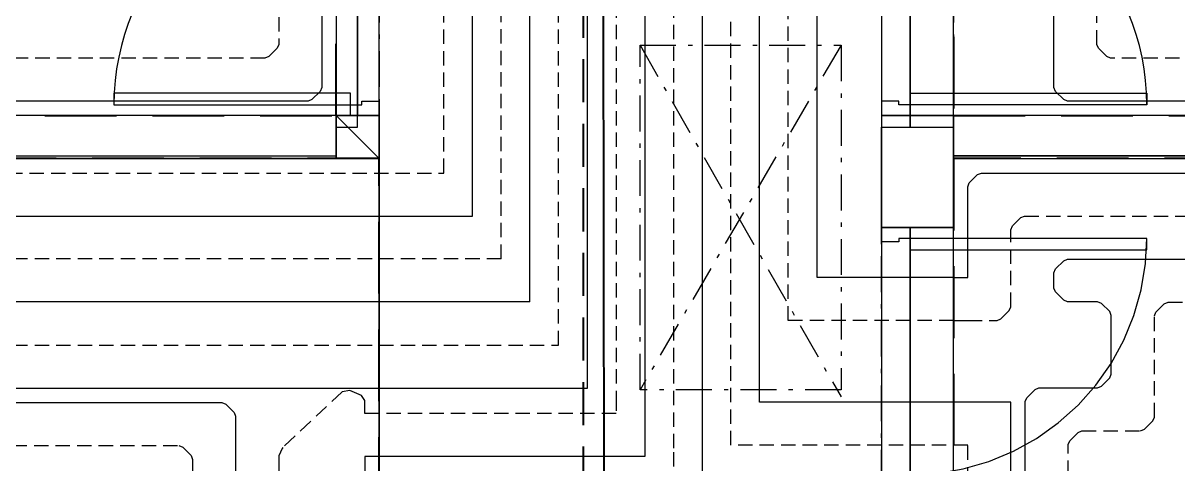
# Model space of a CAD drawing. Header units: millimetres. Extents: x 1046 to 74297, y 6145 to 54562.
# Drawn here: x 14157 to 18179, y 13205 to 14742 of the extents above; entities that cross this region are included whole.
import ezdxf

# ---------------------------------------------------------------- set-up
doc = ezdxf.new("R2010")
doc.units = ezdxf.units.MM
doc.linetypes.add('BODKO__IARKOVAN___M', pattern=[225, 125, -42.5, 15, -42.5])
doc.linetypes.add('DASH', pattern=[75, 50, -25])
for name, color, linetype in [('DXF_LAYER', 1, 'Continuous'), ('ODVODN__POTRUBIE___PODL__VYK_', 7, 'Continuous'), ('OKRAJOV__DILAT_CIA_PDL', 2, 'Continuous'), ('PODLAHOVKA', 7, 'Continuous'), ('PR_VODN__POTRUBIE', 7, 'Continuous'), ('PR_VODN__POTRUBIE___PODL__VYK_', 7, 'Continuous'), ('Z_NA_PRECHODOV_CH_POTRUB_', 7, 'Continuous')]:
    doc.layers.add(name, color=color, linetype=linetype)
doc.layers.add('vyk-privod-45', color=240, linetype='Continuous', lineweight=40)
doc.layers.add('vyk-vratka_35°C', color=132, linetype='DASH', lineweight=40)

msp = doc.modelspace()

# ---------------------------------------------------------------- linework, layer by layer
at = {"layer": 'DXF_LAYER', "color": 252, "linetype": 'Continuous'}
for p, q in [((15246.9, 15319.1), (15246.9, 14419.1)), ((15321.9, 15319.1), (15321.9, 14419.1)), ((15396.9, 14419.1), (15396.9, 15319.1)), ((17146.9, 15319.1), (17146.9, 14419.1)), ((17396.9, 14419.1), (17396.9, 15319.1)), ((15321.9, 14379.1), (15321.9, 15280.8)), ((17246.9, 15279.1), (17246.9, 14379.1)), ((17246.9, 14379.1), (17246.9, 15279.1)), ((15296.9, 14497.1), (14472.9, 14497.1)), ((14472.9, 14497.1), (14472.9, 14457.1)), ((15296.9, 14457.1), (15296.9, 14497.1)), ((17246.9, 14457.1), (17246.9, 14497.1)), ((17246.9, 14497.1), (18070.9, 14497.1)), ((18070.9, 14497.1), (18070.9, 14457.1)), ((14472.9, 14457.1), (15296.9, 14457.1)), ((15296.9, 14419.1), (15296.9, 14457.1)), ((15296.9, 14457.1), (15336.9, 14457.1)), ((15336.9, 14457.1), (15336.9, 14469.1)), ((15336.9, 14469.1), (15396.9, 14469.1)), ((15396.9, 14469.1), (15396.9, 14419.1)), ((17206.9, 14469.1), (17146.9, 14469.1)), ((17146.9, 14469.1), (17146.9, 14419.1)), ((17206.9, 14457.1), (17206.9, 14469.1)), ((17246.9, 14457.1), (17206.9, 14457.1)), ((17246.9, 14419.1), (17246.9, 14457.1)), ((18070.9, 14457.1), (17246.9, 14457.1)), ((15246.9, 14419.1), (13006.9, 14419.1)), ((15246.9, 14419.1), (13006.9, 14419.1)), ((15246.9, 14419.1), (15396.9, 14269.1)), ((15396.9, 14419.1), (15246.9, 14419.1)), ((15246.9, 14419.1), (15246.9, 14269.1)), ((15396.9, 14269.1), (15246.9, 14419.1)), ((15246.9, 14269.1), (15246.9, 14419.1)), ((15246.9, 14419.1), (15396.9, 14419.1)), ((15296.9, 14419.1), (15246.9, 14419.1)), ((15296.9, 14419.1), (15246.9, 14419.1)), ((15396.9, 14419.1), (15296.9, 14419.1)), ((15396.9, 14419.1), (15296.9, 14419.1)), ((15396.9, 14419.1), (15296.9, 14419.1)), ((15396.9, 14419.1), (15296.9, 14419.1)), ((15321.9, 14419.1), (15396.9, 14419.1)), ((15396.9, 14419.1), (15396.9, 13049.1)), ((15396.9, 14269.1), (15396.9, 14419.1)), ((15396.9, 14269.1), (15396.9, 14419.1)), ((17396.9, 14419.1), (17146.9, 14419.1)), ((17146.9, 14419.1), (17146.9, 14029.1)), ((17146.9, 14419.1), (17396.9, 14419.1)), ((17146.9, 14419.1), (17246.9, 14419.1)), ((17146.9, 14419.1), (17146.9, 14029.1)), ((17146.9, 14419.1), (17246.9, 14419.1)), ((17146.9, 14419.1), (17246.9, 14419.1)), ((17146.9, 14419.1), (17246.9, 14419.1)), ((17246.9, 14419.1), (17396.9, 14419.1)), ((17246.9, 14419.1), (17396.9, 14419.1)), ((17396.9, 14029.1), (17396.9, 14419.1)), ((17396.9, 14029.1), (17396.9, 14419.1)), ((21756.9, 14419.1), (17396.9, 14419.1)), ((17396.9, 14419.1), (17396.9, 14269.1)), ((21756.9, 14419.1), (17396.9, 14419.1)), ((17396.9, 14419.1), (17396.9, 14269.1)), ((15246.9, 14279.1), (15246.9, 14379.1)), ((15246.9, 14379.1), (15321.9, 14379.1)), ((17146.9, 14029.1), (17146.9, 14379.1)), ((17146.9, 14379.1), (17246.9, 14379.1)), ((17246.9, 14379.1), (17396.9, 14379.1)), ((17396.9, 14379.1), (17396.9, 14279.1)), ((15246.9, 14269.1), (8856.9, 14269.1)), ((12856.9, 14279.1), (15246.9, 14279.1)), ((13006.9, 14269.1), (15246.9, 14269.1)), ((13006.9, 14269.1), (15396.9, 14269.1)), ((15396.9, 14269.1), (15246.9, 14269.1)), ((15246.9, 14269.1), (15396.9, 14269.1)), ((15396.9, 13049.1), (15396.9, 14269.1)), ((17396.9, 14279.1), (21756.9, 14279.1)), ((21756.9, 14279.1), (17396.9, 14279.1)), ((17396.9, 14279.1), (17396.9, 14029.1)), ((17396.9, 14269.1), (21756.9, 14269.1)), ((17396.9, 14269.1), (21756.9, 14269.1)), ((17246.9, 14029.1), (17146.9, 14029.1)), ((17146.9, 14029.1), (17396.9, 14029.1)), ((17146.9, 14029.1), (17146.9, 13129.1)), ((17396.9, 14029.1), (17146.9, 14029.1)), ((17146.9, 14029.1), (17246.9, 14029.1)), ((17146.9, 14029.1), (17246.9, 14029.1)), ((17146.9, 13979.1), (17146.9, 14029.1)), ((17146.9, 14029.1), (17246.9, 14029.1)), ((17146.9, 14029.1), (17246.9, 14029.1)), ((17396.9, 14029.1), (17246.9, 14029.1)), ((17246.9, 14029.1), (17246.9, 13129.1)), ((17246.9, 13129.1), (17246.9, 14029.1)), ((17246.9, 14029.1), (17396.9, 14029.1)), ((17246.9, 14029.1), (17246.9, 13991.1)), ((17246.9, 14029.1), (17396.9, 14029.1)), ((17396.9, 13129.1), (17396.9, 14029.1)), ((17206.9, 13979.1), (17146.9, 13979.1)), ((17246.9, 13991.1), (17206.9, 13991.1)), ((17206.9, 13991.1), (17206.9, 13979.1)), ((18070.9, 13991.1), (17246.9, 13991.1)), ((17246.9, 13991.1), (17246.9, 13951.1)), ((18070.9, 13951.1), (18070.9, 13991.1)), ((17246.9, 13951.1), (18070.9, 13951.1))]:
    msp.add_line(p, q, dxfattribs=at)
at = {"layer": 'DXF_LAYER', "color": 252, "linetype": 'BODKO__IARKOVAN___M'}
for p, q in [((15246.9, 15319.1), (15246.9, 14419.1)), ((15396.9, 15319.1), (15396.9, 14419.1)), ((17146.9, 15319.1), (17146.9, 14419.1)), ((17396.9, 15319.1), (17396.9, 14419.1)), ((16305.5, 13464), (16305.5, 14664)), ((16305.5, 14664), (17005.5, 14664)), ((17005.5, 14664), (16305.5, 13464)), ((16305.5, 14664), (17005.5, 13439)), ((17005.5, 14664), (17005.5, 13464)), ((17146.9, 13129.1), (17146.9, 14029.1)), ((17396.9, 13129.1), (17396.9, 14029.1)), ((17005.5, 13464), (16305.5, 13464))]:
    msp.add_line(p, q, dxfattribs=at)
at = {"layer": 'DXF_LAYER', "color": 252, "linetype": 'Continuous'}
msp.add_lwpolyline([(17246.9, 13167.1), (17339.5, 13172.4), (17339.5, 13172.4), (17431, 13188), (17520.1, 13213.7), (17605.8, 13249.4), (17686.9, 13294.4), (17762.4, 13348.3), (17831.4, 13410.3), (17893, 13479.7), (17946.4, 13555.6), (17990.9, 13637), (18026, 13722.9), (18051.2, 13812.2), (18066.3, 13903.8), (18070.9, 13991.1)], dxfattribs=at)
for centre, start, end in [((15296.9, 14457.1), 90, 180), ((17246.9, 14457.1), 0, 90)]:
    msp.add_arc(centre, 824, start, end, dxfattribs=at)
at = {"layer": 'ODVODN__POTRUBIE___PODL__VYK_', "color": 172, "linetype": 'DASH'}
for p, q in [((16821.9, 13705.2), (16821.9, 17095.1)), ((16621.9, 13270.4), (16621.9, 17040.1)), ((16021.9, 13619.1), (16021.9, 16875.1)), ((15821.9, 13920), (15821.9, 16820.1)), ((15621.9, 14219.1), (15621.9, 16765.1)), ((16221.9, 15860), (16221.9, 13440.8)), ((16421.9, 15860), (16421.9, 13246.8)), ((11779, 14219.1), (15621.9, 14219.1)), ((15821.9, 13920), (12446.9, 13920)), ((17396.9, 13705.2), (16821.9, 13705.2)), ((17396.9, 13705.2), (17446.9, 13705.2)), ((12246.9, 13619.1), (16021.9, 13619.1)), ((16221.9, 13440.8), (16221.9, 13381.5)), ((15396.9, 13381.5), (15346.9, 13381.5)), ((16221.9, 13381.5), (15396.9, 13381.5)), ((16421.9, 13246.8), (16421.9, 13165.2)), ((17446.9, 13270.4), (16621.9, 13270.4)), ((17446.9, 12394.1), (17446.9, 13270.4))]:
    msp.add_line(p, q, dxfattribs=at)
for points in [[(15621.9, 14219.1), (15621.9, 14219.1), (15621.9, 14219.1), (15621.9, 14219.1), (15621.9, 14219.1), (15621.9, 14219.1)], [(15821.9, 13920), (15821.9, 13920), (15821.9, 13920), (15821.9, 13920), (15821.9, 13920), (15821.9, 13920)], [(16821.9, 13705.2), (16821.9, 13705.2), (16821.9, 13705.2), (16821.9, 13705.2), (16821.9, 13705.2), (16821.9, 13705.2)], [(16021.9, 13619.1), (16021.9, 13619.1), (16021.9, 13619.1), (16021.9, 13619.1), (16021.9, 13619.1), (16021.9, 13619.1)], [(16221.9, 13381.5), (16221.9, 13381.5), (16221.9, 13381.5), (16221.9, 13381.5), (16221.9, 13381.5), (16221.9, 13381.5)], [(16621.9, 13270.4), (16621.9, 13270.4), (16621.9, 13270.4), (16621.9, 13270.4), (16621.9, 13270.4)], [(17446.9, 13270.4), (17446.9, 13270.4), (17446.9, 13270.4), (17446.9, 13270.4), (17446.9, 13270.4), (17446.9, 13270.4)]]:
    msp.add_lwpolyline(points, dxfattribs=at)
at = {"layer": 'OKRAJOV__DILAT_CIA_PDL', "color": 116, "linetype": 'DASH', "lineweight": 40, "ltscale": 5, "true_color": 0x136734}
for points in [[(15246.9, 14419.1), (15246.9, 15319.1), (15096.9, 15319.1), (15096.9, 17319.1), (13856.9, 17319.1), (13856.9, 14419.1), (15246.9, 14419.1)], [(17396.9, 17319.1), (17396.9, 14419.1), (21756.9, 14419.1), (21756.9, 17319.1), (17396.9, 17319.1)], [(15246.9, 10519.1), (15246.9, 13049.1), (15396.9, 13049.1), (15396.9, 14269.1), (12446.9, 14269.1), (12446.9, 10519.1), (15246.9, 10519.1)], [(17396.9, 14269.1), (17396.9, 10519.1), (21756.9, 10519.1), (21756.9, 14269.1), (17396.9, 14269.1)]]:
    msp.add_lwpolyline(points, dxfattribs=at)
at = {"layer": 'PODLAHOVKA', "color": 12}
for points in [[(21659.1, 14469.1), (17794.7, 14469.1), (17781.4, 14474.7), (17752.4, 14503.6), (17746.9, 14516.9), (17746.9, 16921.3), (17752.4, 16934.7), (17781.4, 16963.6), (17794.7, 16969.1), (21459.1, 16969.1)], [(15196.9, 14810.1), (15196.9, 14516.9), (15191.4, 14503.6), (15162.4, 14474.7), (15149.1, 14469.1), (13954.7, 14469.1)], [(17446.9, 13855.2), (17446.9, 14171.3), (17452.4, 14184.7), (17481.4, 14213.6), (17494.7, 14219.1), (21659.1, 14219.1)], [(17646.9, 12491.9), (17646.9, 13422.6), (17652.4, 13435.9), (17681.4, 13464.9), (17694.7, 13470.4), (17899.1, 13470.4), (17912.4, 13475.9), (17941.4, 13504.9), (17946.9, 13518.2), (17946.9, 13722.6), (17941.4, 13735.9), (17912.4, 13764.9), (17899.1, 13770.4), (17794.7, 13770.4), (17781.4, 13775.9), (17752.4, 13804.9), (17746.9, 13818.2), (17746.9, 13871.3), (17752.4, 13884.7), (17781.4, 13913.6), (17794.7, 13919.1), (21459.1, 13919.1)], [(12496.9, 10616.9), (12496.9, 13371.3), (12502.4, 13384.7), (12531.4, 13413.6), (12544.7, 13419.1), (14849.1, 13419.1), (14862.4, 13413.6), (14891.4, 13384.7), (14896.9, 13371.3), (14896.9, 10916.9)], [(15346.9, 13231.5), (15346.9, 13146.9)]]:
    msp.add_lwpolyline(points, dxfattribs=at)
at = {"layer": 'PODLAHOVKA', "color": 172, "linetype": 'DASH'}
for points in [[(21559.1, 14619.1), (17944.7, 14619.1), (17931.4, 14624.7), (17902.4, 14653.6), (17896.9, 14666.9), (17896.9, 16771.3), (17902.4, 16784.7), (17931.4, 16813.6), (17944.7, 16819.1), (21359.1, 16819.1)], [(15196.9, 14960.1), (15094.7, 14960.1), (15081.4, 14954.6), (15052.4, 14925.6), (15046.9, 14912.3), (15046.9, 14666.9), (15041.4, 14653.6), (15012.4, 14624.7), (14999.1, 14619.1), (14104.7, 14619.1)], [(17446.9, 13705.2), (17549.1, 13705.2), (17562.4, 13710.7), (17591.4, 13739.7), (17596.9, 13753), (17596.9, 14021.3), (17602.4, 14034.7), (17631.4, 14063.6), (17644.7, 14069.1), (21559.1, 14069.1)], [(21559.1, 12594.1), (17844.7, 12594.1), (17831.4, 12599.7), (17802.4, 12628.6), (17796.9, 12641.9), (17796.9, 13272.6), (17802.4, 13285.9), (17831.4, 13314.9), (17844.7, 13320.4), (18049.1, 13320.4), (18062.4, 13325.9), (18091.4, 13354.9), (18096.9, 13368.2), (18096.9, 13721.3), (18102.4, 13734.7), (18131.4, 13763.6), (18144.7, 13769.1), (21359.1, 13769.1)], [(15346.9, 13381.5), (15346.9, 13426.4), (15335.4, 13443.9), (15294.3, 13461.7), (15267.8, 13457.1), (15061.1, 13262.5), (15058.6, 13259), (15047.8, 13233.9), (15046.9, 13229.7), (15046.9, 10766.9)], [(12646.9, 10766.9), (12646.9, 13221.3), (12652.4, 13234.7), (12681.4, 13263.6), (12694.7, 13269.1), (14699.1, 13269.1), (14712.4, 13263.6), (14741.4, 13234.7), (14746.9, 13221.3), (14746.9, 11066.9)]]:
    msp.add_lwpolyline(points, dxfattribs=at)
at = {"layer": 'PR_VODN__POTRUBIE', "color": 12}
msp.add_line((16321.9, 13464), (16321.9, 13326.8), dxfattribs=at)
at = {"layer": 'PR_VODN__POTRUBIE___PODL__VYK_', "color": 12}
for p, q in [((16921.9, 13855.2), (16921.9, 17122.6)), ((16721.9, 13420.4), (16721.9, 17067.6)), ((16121.9, 13469.1), (16121.9, 16902.6)), ((15921.9, 13770), (15921.9, 16847.6)), ((15721.9, 14069.1), (15721.9, 16792.6)), ((16321.9, 15860), (16321.9, 13231.5)), ((16521.9, 15860), (16521.9, 13246.8)), ((11629, 14069.1), (15721.9, 14069.1)), ((17396.9, 13855.2), (16921.9, 13855.2)), ((17396.9, 13855.2), (17446.9, 13855.2)), ((15921.9, 13770), (12446.9, 13770)), ((12396.9, 13469.1), (16121.9, 13469.1)), ((17596.9, 13420.4), (16721.9, 13420.4)), ((17596.9, 12394.1), (17596.9, 13420.4)), ((16521.9, 13246.8), (16521.9, 13065.2)), ((15396.9, 13231.5), (15346.9, 13231.5)), ((16321.9, 13231.5), (15396.9, 13231.5))]:
    msp.add_line(p, q, dxfattribs=at)
for points in [[(15721.9, 14069.1), (15721.9, 14069.1), (15721.9, 14069.1), (15721.9, 14069.1), (15721.9, 14069.1), (15721.9, 14069.1)], [(16921.9, 13855.2), (16921.9, 13855.2), (16921.9, 13855.2), (16921.9, 13855.2), (16921.9, 13855.2), (16921.9, 13855.2)], [(15921.9, 13770), (15921.9, 13770), (15921.9, 13770), (15921.9, 13770), (15921.9, 13770), (15921.9, 13770)], [(16121.9, 13469.1), (16121.9, 13469.1), (16121.9, 13469.1), (16121.9, 13469.1), (16121.9, 13469.1), (16121.9, 13469.1)], [(16721.9, 13420.4), (16721.9, 13420.4), (16721.9, 13420.4), (16721.9, 13420.4), (16721.9, 13420.4)], [(17596.9, 13420.4), (17596.9, 13420.4), (17596.9, 13420.4), (17596.9, 13420.4), (17596.9, 13420.4), (17596.9, 13420.4)], [(16321.9, 13231.5), (16321.9, 13231.5), (16321.9, 13231.5), (16321.9, 13231.5), (16321.9, 13231.5), (16321.9, 13231.5)]]:
    msp.add_lwpolyline(points, dxfattribs=at)
at = {"layer": 'vyk-privod-45', "ltscale": 12}
msp.add_line((16182.5, 11613.5), (16175.1, 17285.1), dxfattribs=at)
at = {"layer": 'vyk-vratka_35°C', "ltscale": 3}
msp.add_line((16108.4, 11540.7), (16108.4, 17219.7), dxfattribs=at)
at = {"layer": 'Z_NA_PRECHODOV_CH_POTRUB_', "color": 2}
for p, q in [((15396.9, 14269.1), (15396.9, 14269.1)), ((15396.9, 13766.3), (15396.9, 13766.3)), ((15396.9, 13766.3), (15396.9, 13766.3)), ((15396.9, 13469.1), (15396.9, 13469.1)), ((17396.9, 13420.4), (17396.9, 13420.4)), ((17596.9, 13420.4), (17596.9, 13420.4))]:
    msp.add_line(p, q, dxfattribs=at)

doc.saveas('drawing.dxf')
